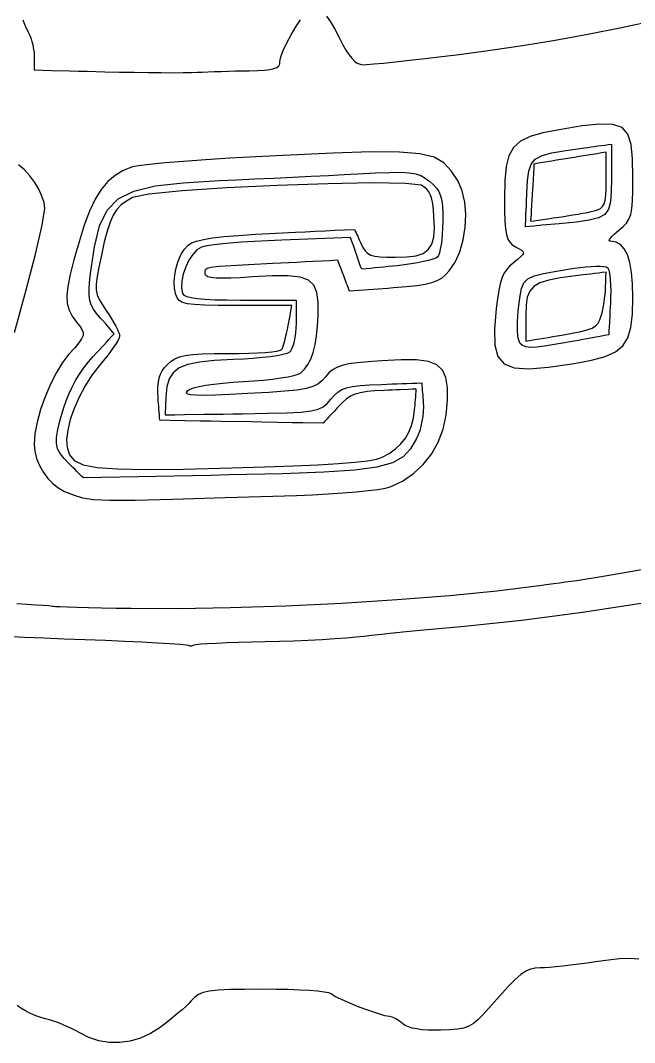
# Model space of a CAD drawing. Extents: x 0.3 to 13.7, y 0.1 to 13.4.
# Drawn here: x 6.66 to 7.937, y 0.111 to 2.237 of the extents above; entities that cross this region are included whole.
import ezdxf

# ---------------------------------------------------------------- set-up
doc = ezdxf.new("R2010")
doc.units = 0
doc.layers.get('0').update_dxf_attribs({"linetype": 'CONTINUOUS'})

msp = doc.modelspace()

# ---------------------------------------------------------------- linework, layer by layer
at = {"color": 0}
for points in [[(6.66542, 2.23817), (6.66737, 2.23307), (6.66954, 2.22781), (6.67182, 2.2226), (6.6741, 2.2175), (6.67638, 2.21278), (6.6786, 2.2085), (6.68067, 2.20404), (6.68261, 2.19883), (6.68435, 2.19299), (6.68587, 2.18674), (6.68712, 2.18033), (6.6881, 2.17383), (6.68869, 2.16754), (6.68892, 2.16162), (6.68892, 2.134), (6.70731, 2.13357), (6.72569, 2.13303), (6.76247, 2.13222), (6.78093, 2.13178), (6.79932, 2.13129), (6.8361, 2.13043), (6.8666, 2.12978), (6.89681, 2.12924), (6.92589, 2.12885), (6.95313, 2.12858), (6.97775, 2.12842), (6.99892, 2.12858), (7.01585, 2.12885), (7.02778, 2.12924), (7.03803, 2.12978), (7.05007, 2.13026), (7.06353, 2.13069), (7.07796, 2.13118), (7.09283, 2.13163), (7.10781, 2.132), (7.1224, 2.13226), (7.13613, 2.13243), (7.13613, 2.13243), (7.1536, 2.13292), (7.16775, 2.13363), (7.17888, 2.13499), (7.18728, 2.13678), (7.19331, 2.13926), (7.19721, 2.14247), (7.19937, 2.14649), (7.19997, 2.15147), (7.20182, 2.16108), (7.20682, 2.17449), (7.21414, 2.19032), (7.2231, 2.20708), (7.23292, 2.22364), (7.24274, 2.23833)], [(7.2966, 2.24576), (7.3049, 2.23394), (7.31386, 2.21864), (7.32346, 2.19988), (7.33024, 2.18664), (7.33669, 2.17529), (7.34293, 2.1659), (7.34896, 2.15831), (7.35488, 2.15246), (7.36068, 2.14833), (7.36643, 2.14589), (7.37224, 2.14501), (7.38032, 2.1454), (7.39486, 2.1466), (7.4151, 2.14854), (7.44015, 2.15115), (7.46918, 2.15435), (7.50146, 2.15804), (7.53608, 2.16211), (7.57221, 2.16644), (7.63781, 2.17507), (7.70421, 2.185), (7.7716, 2.19613), (7.84011, 2.20871), (7.90983, 2.2226), (7.9809, 2.23779)], [(6.64817, 1.58837), (6.67171, 1.67378), (6.69168, 1.75108), (6.70557, 1.81142), (6.71089, 1.84576), (6.70947, 1.85829), (6.70524, 1.8719), (6.69874, 1.88612), (6.69015, 1.90022), (6.68001, 1.91368), (6.66868, 1.92606), (6.65657, 1.93658)], [(8.01579, 1.10721), (7.93235, 1.09136), (7.86307, 1.07905), (7.81668, 1.07183), (7.80496, 1.07031), (7.79292, 1.06874), (7.78093, 1.06706), (7.76926, 1.06559), (7.75836, 1.06413), (7.74849, 1.06277), (7.74007, 1.06158), (7.73335, 1.0606), (7.65044, 1.05018), (7.55246, 1.04058), (7.44379, 1.03201), (7.32867, 1.02479), (7.21149, 1.01904), (7.09651, 1.01525), (6.98822, 1.01329), (6.89079, 1.01378), (6.85878, 1.01438), (6.82883, 1.01497), (6.8016, 1.01568), (6.77778, 1.01628), (6.75803, 1.01687), (6.743, 1.01731), (6.73335, 1.0178), (6.72971, 1.01818), (6.72971, 1.01818), (6.72683, 1.01861), (6.71929, 1.01931), (6.70768, 1.02018), (6.69243, 1.02127), (6.6741, 1.02252), (6.65315, 1.02382)], [(6.63226, 0.956381), (6.669, 0.954807), (6.70899, 0.953071), (6.75114, 0.951335), (6.79443, 0.949707), (6.83692, 0.948025), (6.87674, 0.946235), (6.91303, 0.944553), (6.94482, 0.942871), (6.97131, 0.941297), (6.99154, 0.939887), (7.00472, 0.938747), (7.00988, 0.937771), (7.0109, 0.937121), (7.01215, 0.936632), (7.01351, 0.936415), (7.01503, 0.936415), (7.0166, 0.936578), (7.01824, 0.937011), (7.01986, 0.937608), (7.02138, 0.938422), (7.02567, 0.939344), (7.03521, 0.940321), (7.04943, 0.941297), (7.06771, 0.942275), (7.08942, 0.943197), (7.11399, 0.944065), (7.14074, 0.944824), (7.16911, 0.945475), (7.16917, 0.945421), (7.16917, 0.945421), (7.19874, 0.946126), (7.22885, 0.947157), (7.25868, 0.948406), (7.28743, 0.949815), (7.31418, 0.951443), (7.33817, 0.953071), (7.35851, 0.954915), (7.37435, 0.956651), (7.39025, 0.958658), (7.41081, 0.960992), (7.43511, 0.963596), (7.46235, 0.966363), (7.49164, 0.969239), (7.52214, 0.972114), (7.553, 0.974935), (7.58333, 0.977593), (7.7029, 0.989746), (7.82904, 1.00629), (7.95996, 1.02691)], [(7.94581, 0.285101), (7.92637, 0.286079), (7.90588, 0.285211), (7.88282, 0.282878), (7.85553, 0.279081), (7.83817, 0.276531), (7.82081, 0.274197), (7.80382, 0.272081), (7.78771, 0.270182), (7.773, 0.268718), (7.7601, 0.267578), (7.74951, 0.266872), (7.74164, 0.266601), (7.73068, 0.266114), (7.72076, 0.26416), (7.71104, 0.260038), (7.70057, 0.253093), (7.68853, 0.242567), (7.67399, 0.22781), (7.65614, 0.208171), (7.634, 0.182835), (7.6219, 0.169325), (7.61149, 0.1588), (7.60189, 0.150933), (7.59218, 0.145344), (7.58143, 0.141547), (7.56879, 0.139214), (7.55328, 0.137804), (7.53401, 0.137044), (7.52001, 0.136882), (7.50694, 0.137261), (7.49501, 0.138184), (7.48421, 0.139649), (7.47478, 0.141547), (7.46679, 0.143989), (7.46035, 0.14681), (7.45557, 0.150119), (7.45199, 0.153157), (7.44819, 0.155979), (7.44433, 0.158475), (7.44054, 0.160807), (7.43685, 0.162706), (7.43338, 0.164117), (7.43033, 0.165093), (7.42779, 0.165419), (7.41803, 0.167156), (7.4031, 0.17155), (7.38476, 0.177789), (7.36486, 0.185113), (7.34517, 0.193087), (7.32764, 0.200738), (7.31401, 0.207519), (7.3061, 0.212565), (7.30132, 0.214518), (7.29178, 0.216363), (7.27806, 0.21799), (7.26064, 0.219401), (7.24018, 0.220594), (7.21724, 0.221463), (7.19239, 0.22206), (7.16618, 0.222168), (7.12651, 0.222114), (7.09543, 0.221571), (7.07161, 0.220432), (7.05376, 0.218479), (7.04053, 0.215494), (7.03065, 0.211317), (7.02279, 0.205675), (7.01563, 0.198406), (7.01047, 0.192925), (7.00396, 0.186632), (6.99636, 0.179633), (6.9879, 0.172254), (6.97889, 0.164606), (6.96962, 0.15701), (6.96024, 0.149685), (6.95111, 0.14285), (6.93104, 0.130154), (6.91004, 0.120714), (6.88851, 0.114421), (6.8666, 0.111437), (6.84472, 0.111599), (6.82319, 0.115126), (6.80231, 0.121962), (6.78239, 0.132107), (6.78239, 0.132107), (6.77479, 0.136447), (6.76633, 0.140842), (6.75722, 0.145074), (6.74778, 0.149143), (6.73833, 0.152832), (6.72917, 0.156088), (6.72054, 0.1588), (6.71268, 0.160807), (6.70497, 0.162869), (6.69656, 0.165799), (6.68772, 0.169379), (6.67876, 0.173557), (6.66992, 0.178222), (6.66151, 0.183214), (6.65375, 0.188368)]]:
    msp.add_lwpolyline(points, dxfattribs=at)
for points in [[(7.81131, 1.52382), (7.8475, 1.53054), (7.87582, 1.53814), (7.89725, 1.54775), (7.91271, 1.56028), (7.92313, 1.57682), (7.92942, 1.59831), (7.93251, 1.62603), (7.93332, 1.66075), (7.93267, 1.68901), (7.93056, 1.71317), (7.92708, 1.73335), (7.9221, 1.74963), (7.91558, 1.7621), (7.90756, 1.77089), (7.89789, 1.7761), (7.88661, 1.77772), (7.88482, 1.77826), (7.88433, 1.77962), (7.88504, 1.78174), (7.88683, 1.78456), (7.88976, 1.78797), (7.89361, 1.79189), (7.89844, 1.79622), (7.90408, 1.80083), (7.91308, 1.80838), (7.92008, 1.81565), (7.92524, 1.82368), (7.92888, 1.83344), (7.93121, 1.84592), (7.93257, 1.86214), (7.93321, 1.88303), (7.93332, 1.90967), (7.93267, 1.94937), (7.92974, 1.97933), (7.92301, 2.00054), (7.91097, 2.01406), (7.89214, 2.02072), (7.86507, 2.0216), (7.82818, 2.01758), (7.78011, 2.00976), (7.74621, 2.00304), (7.71972, 1.99544), (7.69976, 1.98579), (7.68544, 1.97293), (7.67589, 1.95574), (7.67019, 1.93311), (7.66738, 1.90386), (7.66667, 1.86708), (7.66683, 1.84076), (7.66743, 1.81993), (7.66857, 1.80376), (7.67051, 1.79156), (7.67344, 1.78233), (7.67746, 1.77567), (7.68272, 1.77056), (7.68951, 1.76639), (7.69689, 1.76232), (7.7021, 1.759), (7.70508, 1.75597), (7.70578, 1.75288), (7.70421, 1.7494), (7.70019, 1.74511), (7.69374, 1.73964), (7.68479, 1.73253), (7.67714, 1.72586), (7.67079, 1.71864), (7.66553, 1.71044), (7.66118, 1.70074), (7.65756, 1.68918), (7.65451, 1.67518), (7.65192, 1.65821), (7.64947, 1.63792), (7.64594, 1.595), (7.6466, 1.56207), (7.65267, 1.53831), (7.66558, 1.52274), (7.68658, 1.51438), (7.71696, 1.51243), (7.75814, 1.5159), (7.81131, 1.52382)], [(7.71332, 1.87815), (7.71474, 1.90419), (7.71712, 1.92389), (7.72194, 1.93832), (7.73058, 1.94874), (7.74457, 1.95617), (7.76525, 1.96175), (7.79417, 1.96674), (7.83268, 1.97217), (7.83974, 1.97314), (7.84674, 1.97407), (7.85379, 1.97504), (7.86079, 1.97601), (7.86783, 1.977), (7.87483, 1.97792), (7.88189, 1.97894), (7.88889, 1.97987), (7.88889, 1.90782), (7.88867, 1.88037), (7.88715, 1.8596), (7.88308, 1.8444), (7.87522, 1.83371), (7.86225, 1.8265), (7.84289, 1.82156), (7.81597, 1.81787), (7.78011, 1.81435), (7.77138, 1.81353), (7.75379, 1.81185), (7.74507, 1.81108), (7.72749, 1.80946), (7.71875, 1.8086), (7.70996, 1.80778), (7.71083, 1.82536), (7.71121, 1.83415), (7.71164, 1.84299), (7.71208, 1.85178), (7.71246, 1.86051), (7.71332, 1.87815)], [(7.23432, 1.2494), (7.26753, 1.25076), (7.29981, 1.2525), (7.33035, 1.2545), (7.35829, 1.25684), (7.38292, 1.25922), (7.40343, 1.26183), (7.41894, 1.26438), (7.42876, 1.26704), (7.45449, 1.27913), (7.47754, 1.29471), (7.49761, 1.31358), (7.51465, 1.33539), (7.52843, 1.35992), (7.53879, 1.38694), (7.54546, 1.41601), (7.54839, 1.44706), (7.54813, 1.47358), (7.54492, 1.49436), (7.53787, 1.50982), (7.52599, 1.52078), (7.50836, 1.52761), (7.48394, 1.53093), (7.45182, 1.53131), (7.41114, 1.52929), (7.38314, 1.52729), (7.36068, 1.52512), (7.34293, 1.52262), (7.32904, 1.51947), (7.31808, 1.51551), (7.30925, 1.51036), (7.30165, 1.5039), (7.29443, 1.49588), (7.28689, 1.48736), (7.27869, 1.48068), (7.26844, 1.47553), (7.25461, 1.47157), (7.23568, 1.46843), (7.21013, 1.46576), (7.17654, 1.46337), (7.13336, 1.46089), (7.09592, 1.45882), (7.06586, 1.45768), (7.04249, 1.45714), (7.02528, 1.45747), (7.01378, 1.45856), (7.00732, 1.46044), (7.00543, 1.46317), (7.00743, 1.46679), (7.01215, 1.46978), (7.02035, 1.47271), (7.03174, 1.47558), (7.0459, 1.47825), (7.06256, 1.48068), (7.08138, 1.48286), (7.102, 1.48469), (7.12414, 1.48606), (7.14524, 1.48753), (7.16558, 1.48926), (7.18457, 1.49126), (7.20176, 1.4936), (7.21664, 1.4961), (7.22879, 1.49864), (7.23768, 1.50125), (7.24283, 1.50379), (7.25076, 1.5115), (7.25771, 1.52121), (7.26372, 1.53293), (7.26872, 1.54682), (7.27279, 1.56282), (7.27587, 1.58094), (7.2781, 1.6014), (7.2794, 1.62408), (7.27946, 1.65082), (7.27681, 1.6715), (7.27035, 1.68674), (7.259, 1.69721), (7.24164, 1.7035), (7.21718, 1.70622), (7.18457, 1.70611), (7.14264, 1.70361), (7.11817, 1.7021), (7.0975, 1.70117), (7.08057, 1.7009), (7.06706, 1.70128), (7.05692, 1.70231), (7.04986, 1.704), (7.04579, 1.70638), (7.04443, 1.70942), (7.04417, 1.7149), (7.04482, 1.71892), (7.04844, 1.72185), (7.05713, 1.72401), (7.07303, 1.72581), (7.09819, 1.72749), (7.13471, 1.72944), (7.18474, 1.73199), (7.20161, 1.73286), (7.21843, 1.73372), (7.23529, 1.7346), (7.25211, 1.73546), (7.26899, 1.73633), (7.30263, 1.73807), (7.3195, 1.73893), (7.32101, 1.73486), (7.32254, 1.73085), (7.3271, 1.71881), (7.32861, 1.71468), (7.33165, 1.70671), (7.33317, 1.70264), (7.33772, 1.6906), (7.33925, 1.68653), (7.34229, 1.6785), (7.34375, 1.67449), (7.42426, 1.6805), (7.43576, 1.68137), (7.46272, 1.68365), (7.48454, 1.68599), (7.50196, 1.68864), (7.51585, 1.692), (7.52696, 1.69613), (7.53614, 1.70133), (7.54422, 1.7079), (7.55192, 1.71604), (7.56424, 1.73406), (7.57394, 1.75603), (7.58083, 1.78082), (7.5849, 1.80707), (7.58599, 1.83361), (7.58399, 1.85921), (7.57872, 1.88249), (7.5701, 1.90246), (7.5561, 1.92453), (7.54075, 1.94108), (7.52012, 1.95269), (7.49056, 1.95996), (7.44824, 1.96338), (7.38932, 1.9636), (7.31006, 1.9611), (7.2066, 1.95649), (7.14985, 1.95361), (7.0956, 1.95053), (7.04508, 1.94726), (6.99957, 1.94401), (6.96035, 1.94081), (6.92871, 1.93778), (6.90593, 1.93494), (6.89328, 1.93251), (6.87418, 1.92497), (6.85726, 1.91488), (6.84207, 1.90192), (6.8284, 1.88547), (6.81592, 1.86507), (6.80425, 1.8405), (6.79318, 1.81114), (6.78233, 1.77653), (6.77171, 1.73893), (6.76394, 1.70839), (6.75911, 1.68392), (6.75711, 1.66417), (6.75792, 1.64806), (6.76144, 1.63444), (6.76774, 1.62201), (6.77669, 1.60975), (6.78358, 1.60107), (6.78831, 1.59403), (6.79069, 1.58789), (6.79053, 1.58182), (6.78771, 1.57508), (6.78196, 1.56689), (6.77322, 1.55647), (6.76118, 1.54308), (6.74799, 1.52599), (6.73508, 1.50478), (6.72288, 1.48053), (6.71186, 1.45449), (6.70247, 1.42785), (6.69526, 1.40181), (6.69054, 1.37744), (6.68892, 1.35612), (6.69026, 1.34125), (6.69412, 1.32617), (6.70014, 1.31131), (6.70806, 1.29725), (6.71756, 1.28434), (6.72831, 1.27306), (6.73996, 1.26411), (6.75228, 1.25776), (6.77192, 1.25005), (6.78971, 1.24441), (6.81233, 1.24089), (6.84657, 1.2392), (6.89919, 1.23937), (6.97683, 1.24121), (7.08632, 1.24463), (7.23432, 1.2494)], [(7.85275, 1.84093), (7.86014, 1.8431), (7.86594, 1.84597), (7.87033, 1.84999), (7.87354, 1.85574), (7.87565, 1.86361), (7.87696, 1.87414), (7.87761, 1.88769), (7.87776, 1.90494), (7.87776, 1.96294), (7.86838, 1.96149), (7.85906, 1.95996), (7.84967, 1.95839), (7.8215, 1.95383), (7.81218, 1.95231), (7.80279, 1.95074), (7.77463, 1.94613), (7.76531, 1.94461), (7.73714, 1.94006), (7.72775, 1.93847), (7.72737, 1.93104), (7.72521, 1.89387), (7.72483, 1.88644), (7.72222, 1.84185), (7.72185, 1.83442), (7.72097, 1.81956), (7.72765, 1.82047), (7.76101, 1.82536), (7.76768, 1.82628), (7.77436, 1.82726), (7.7856, 1.82894), (7.7971, 1.83074), (7.80849, 1.83257), (7.81944, 1.83442), (7.82969, 1.83621), (7.83886, 1.83794), (7.84668, 1.83957), (7.85275, 1.84093)], [(6.76226, 1.31451), (6.75114, 1.32612), (6.74294, 1.33632), (6.73768, 1.3463), (6.73519, 1.35715), (6.73535, 1.37001), (6.73807, 1.38607), (6.74328, 1.40647), (6.75076, 1.4324), (6.75537, 1.44613), (6.76101, 1.46018), (6.76768, 1.47418), (6.77518, 1.48801), (6.78342, 1.50151), (6.79237, 1.51454), (6.80181, 1.52686), (6.81179, 1.53836), (6.81722, 1.54428), (6.82269, 1.55018), (6.83356, 1.56201), (6.83903, 1.56793), (6.84446, 1.57383), (6.84993, 1.57975), (6.85536, 1.58561), (6.84125, 1.60172), (6.83772, 1.60579), (6.83068, 1.61382), (6.8271, 1.61783), (6.81863, 1.62788), (6.81218, 1.63688), (6.80757, 1.64556), (6.80464, 1.65468), (6.80317, 1.66499), (6.80306, 1.67731), (6.8041, 1.69233), (6.8061, 1.71089), (6.81407, 1.76644), (6.82476, 1.80974), (6.84039, 1.84233), (6.86333, 1.866), (6.89589, 1.88232), (6.94038, 1.89301), (6.99903, 1.89968), (7.07422, 1.90403), (7.10975, 1.9056), (7.14779, 1.90733), (7.18707, 1.90924), (7.2264, 1.91114), (7.26465, 1.91303), (7.30067, 1.91488), (7.33317, 1.91656), (7.36111, 1.91808), (7.39865, 1.92003), (7.42822, 1.92117), (7.45107, 1.92122), (7.46858, 1.92025), (7.48199, 1.91803), (7.49268, 1.91428), (7.50196, 1.90913), (7.51113, 1.90229), (7.51915, 1.89524), (7.52544, 1.8884), (7.53033, 1.88103), (7.53381, 1.87261), (7.53618, 1.86268), (7.5376, 1.85058), (7.53825, 1.83572), (7.53831, 1.8176), (7.53797, 1.8049), (7.53722, 1.79269), (7.53618, 1.78114), (7.53478, 1.77067), (7.53315, 1.7615), (7.53131, 1.75396), (7.52929, 1.74838), (7.52718, 1.74501), (7.52354, 1.74274), (7.51731, 1.74035), (7.50874, 1.73779), (7.49815, 1.7354), (7.486, 1.73301), (7.47254, 1.73074), (7.45817, 1.72874), (7.44325, 1.727), (7.43403, 1.72607), (7.42486, 1.7251), (7.41569, 1.72418), (7.39735, 1.72233), (7.38813, 1.7214), (7.37896, 1.72043), (7.36979, 1.71951), (7.36833, 1.72364), (7.36692, 1.72775), (7.36546, 1.73188), (7.36404, 1.73606), (7.36257, 1.74013), (7.36117, 1.74431), (7.35969, 1.74843), (7.35829, 1.75256), (7.35682, 1.75667), (7.35542, 1.76079), (7.35394, 1.76497), (7.35254, 1.76904), (7.34961, 1.77735), (7.34819, 1.78147), (7.34674, 1.7856), (7.31104, 1.78429), (7.29318, 1.78353), (7.27533, 1.78293), (7.25749, 1.78222), (7.23964, 1.78157), (7.22179, 1.78088), (7.20394, 1.78022), (7.17475, 1.77892), (7.14654, 1.7774), (7.12001, 1.77567), (7.09586, 1.77365), (7.07471, 1.77171), (7.05735, 1.76958), (7.04438, 1.76764), (7.03651, 1.76568), (7.02735, 1.75999), (7.01861, 1.75054), (7.01069, 1.73833), (7.00401, 1.72433), (6.99892, 1.70942), (6.99588, 1.69472), (6.99522, 1.68104), (6.9974, 1.66949), (7.00022, 1.66601), (7.00613, 1.66314), (7.01535, 1.66075), (7.0281, 1.65881), (7.04449, 1.65733), (7.06478, 1.65636), (7.08919, 1.65576), (7.11783, 1.6556), (7.23335, 1.6556), (7.23335, 1.60693), (7.23301, 1.59694), (7.23226, 1.58718), (7.23096, 1.57785), (7.22928, 1.56928), (7.22721, 1.56164), (7.22483, 1.55518), (7.22222, 1.55024), (7.21946, 1.54693), (7.21457, 1.54454), (7.20594, 1.54215), (7.19412, 1.53988), (7.17958, 1.53776), (7.16271, 1.53581), (7.14399, 1.53407), (7.12403, 1.53271), (7.10314, 1.53168), (7.06396, 1.52963), (7.03276, 1.52636), (7.00863, 1.52132), (6.99067, 1.51426), (6.97803, 1.50444), (6.96972, 1.49154), (6.965, 1.47493), (6.96289, 1.45421), (6.96268, 1.44949), (6.96224, 1.44015), (6.96203, 1.43544), (6.96181, 1.43078), (6.96153, 1.42606), (6.9611, 1.41672), (6.98122, 1.41699), (7.00142, 1.41732), (7.04167, 1.41797), (7.06179, 1.41824), (7.08192, 1.41857), (7.10211, 1.41889), (7.12224, 1.41917), (7.17432, 1.42008), (7.21408, 1.42117), (7.2436, 1.42269), (7.26471, 1.42507), (7.27951, 1.42865), (7.28999, 1.43365), (7.29807, 1.44054), (7.30578, 1.44949), (7.31299, 1.45774), (7.32032, 1.46431), (7.32856, 1.46929), (7.33849, 1.47314), (7.35092, 1.47586), (7.36669, 1.47786), (7.38656, 1.47922), (7.41135, 1.48025), (7.42171, 1.48068), (7.43212, 1.48107), (7.44249, 1.48139), (7.4529, 1.48182), (7.46326, 1.48221), (7.47368, 1.48258), (7.48406, 1.48296), (7.49447, 1.48335), (7.49485, 1.47825), (7.49528, 1.4731), (7.49571, 1.46799), (7.49615, 1.46283), (7.49658, 1.45768), (7.49701, 1.45253), (7.49744, 1.44749), (7.49783, 1.44233), (7.49815, 1.43338), (7.49778, 1.42378), (7.49675, 1.41368), (7.49511, 1.40349), (7.49294, 1.39344), (7.49029, 1.3839), (7.48719, 1.37516), (7.48378, 1.36746), (7.47114, 1.34598), (7.45574, 1.32943), (7.43381, 1.317), (7.40153, 1.30805), (7.35525, 1.30176), (7.29107, 1.29736), (7.20535, 1.29432), (7.09418, 1.29177), (7.05632, 1.29102), (7.01844, 1.2902), (6.94271, 1.28868), (6.90483, 1.28787), (6.8291, 1.28635), (6.79124, 1.28554), (6.7876, 1.28917), (6.78401, 1.29275), (6.78039, 1.29639), (6.77675, 1.30002), (6.77317, 1.30366), (6.76953, 1.30724), (6.76226, 1.31451)], [(7.41114, 1.32802), (7.42665, 1.33675), (7.44, 1.34641), (7.45128, 1.35688), (7.46061, 1.36838), (7.46799, 1.38102), (7.47364, 1.39492), (7.47749, 1.41015), (7.47976, 1.42697), (7.48062, 1.43782), (7.48107, 1.44325), (7.48156, 1.44874), (7.48199, 1.45421), (7.48242, 1.45964), (7.48292, 1.46511), (7.48335, 1.47054), (7.47499, 1.47021), (7.46669, 1.46983), (7.44997, 1.46918), (7.44168, 1.46881), (7.43332, 1.46847), (7.42503, 1.4681), (7.41667, 1.46778), (7.39697, 1.46674), (7.38081, 1.46522), (7.36751, 1.46294), (7.35639, 1.45979), (7.34674, 1.45535), (7.33783, 1.44943), (7.3291, 1.44185), (7.31982, 1.43224), (7.31603, 1.42811), (7.31222, 1.42404), (7.30849, 1.41992), (7.30469, 1.41585), (7.30094, 1.41174), (7.29715, 1.40761), (7.2934, 1.40354), (7.28961, 1.39942), (7.24718, 1.40018), (7.22592, 1.40056), (7.16228, 1.40169), (7.141, 1.40207), (7.07736, 1.40321), (7.05615, 1.40365), (7.03489, 1.40403), (6.97125, 1.40517), (6.94997, 1.40554), (6.9496, 1.41135), (6.94917, 1.41715), (6.94829, 1.42876), (6.94786, 1.43468), (6.94749, 1.44049), (6.94706, 1.44635), (6.94661, 1.45215), (6.94601, 1.46451), (6.94613, 1.47542), (6.9471, 1.48508), (6.94889, 1.49354), (6.95167, 1.50131), (6.95535, 1.5084), (6.96018, 1.51503), (6.96604, 1.5216), (6.97353, 1.52826), (6.98156, 1.53347), (6.99115, 1.53754), (7.00319, 1.54042), (7.01861, 1.54243), (7.03819, 1.54362), (7.06299, 1.54428), (7.09381, 1.54443), (7.11496, 1.54454), (7.13493, 1.54508), (7.15321, 1.54585), (7.16938, 1.54682), (7.183, 1.54812), (7.19358, 1.54953), (7.20068, 1.55117), (7.20389, 1.55285), (7.20508, 1.55539), (7.20654, 1.55935), (7.20811, 1.56467), (7.20985, 1.57096), (7.21164, 1.57818), (7.21343, 1.58599), (7.21522, 1.59424), (7.2169, 1.60281), (7.22081, 1.62364), (7.22179, 1.62879), (7.22472, 1.64442), (7.10753, 1.64442), (7.0715, 1.64453), (7.04357, 1.64501), (7.02257, 1.64606), (7.00743, 1.64789), (6.99701, 1.65072), (6.99029, 1.65468), (6.98606, 1.66), (6.98324, 1.66689), (6.98063, 1.67936), (6.97993, 1.69319), (6.98112, 1.70785), (6.98394, 1.72254), (6.98828, 1.73665), (6.99403, 1.74972), (7.00097, 1.76096), (7.00896, 1.76992), (7.01585, 1.77425), (7.02632, 1.77815), (7.0409, 1.78162), (7.06, 1.78467), (7.08415, 1.78749), (7.11376, 1.79004), (7.14936, 1.79237), (7.19129, 1.79465), (7.23221, 1.7966), (7.25261, 1.79764), (7.27306, 1.79856), (7.29351, 1.79964), (7.31396, 1.80063), (7.33436, 1.80165), (7.35482, 1.80257), (7.3565, 1.79899), (7.35812, 1.79536), (7.35981, 1.79172), (7.36143, 1.78808), (7.36313, 1.78444), (7.36475, 1.78082), (7.36811, 1.77354), (7.37244, 1.76481), (7.37696, 1.75803), (7.38217, 1.75282), (7.38872, 1.74924), (7.39714, 1.74681), (7.40804, 1.74528), (7.42188, 1.74462), (7.43929, 1.74442), (7.46354, 1.74517), (7.48275, 1.74778), (7.4975, 1.75271), (7.50825, 1.76047), (7.5154, 1.77154), (7.51942, 1.78635), (7.52083, 1.8055), (7.52007, 1.82937), (7.51893, 1.84353), (7.51731, 1.85547), (7.51525, 1.8655), (7.51247, 1.87375), (7.50906, 1.88058), (7.50489, 1.88612), (7.49978, 1.89057), (7.49376, 1.89415), (7.46067, 1.89806), (7.39182, 1.89903), (7.29921, 1.89746), (7.19456, 1.89387), (7.08979, 1.88878), (6.99681, 1.88265), (6.92746, 1.87592), (6.89356, 1.86914), (6.88064, 1.86154), (6.86996, 1.85331), (6.861, 1.84369), (6.8534, 1.83197), (6.84679, 1.81739), (6.84071, 1.79915), (6.83479, 1.77669), (6.82861, 1.74914), (6.8234, 1.7239), (6.81976, 1.70437), (6.81793, 1.68918), (6.81799, 1.67703), (6.82004, 1.66661), (6.82422, 1.65668), (6.83068, 1.64578), (6.83951, 1.63271), (6.84494, 1.62451), (6.85004, 1.61637), (6.85465, 1.60851), (6.85867, 1.60112), (6.86203, 1.5944), (6.86453, 1.5886), (6.8661, 1.58388), (6.86664, 1.58063), (6.86578, 1.5771), (6.86328, 1.57183), (6.85938, 1.56515), (6.85417, 1.55724), (6.84788, 1.54839), (6.8406, 1.5389), (6.83263, 1.52886), (6.82406, 1.51878), (6.80875, 1.49908), (6.79476, 1.47721), (6.78239, 1.45394), (6.77203, 1.43028), (6.764, 1.40707), (6.75863, 1.38515), (6.75629, 1.36545), (6.75738, 1.3488), (6.76232, 1.3335), (6.77246, 1.32167), (6.79064, 1.31321), (6.81961, 1.30751), (6.86219, 1.30431), (6.92128, 1.30333), (6.99957, 1.3042), (7.09999, 1.30648), (7.1684, 1.30838), (7.22797, 1.3106), (7.27886, 1.31293), (7.32135, 1.31548), (7.35558, 1.3182), (7.38183, 1.32123), (7.40028, 1.32449), (7.41114, 1.32802)], [(7.69612, 1.57189), (7.69499, 1.57633), (7.69422, 1.58268), (7.69374, 1.5906), (7.69362, 1.59988), (7.69385, 1.61019), (7.69439, 1.62125), (7.69532, 1.63271), (7.6965, 1.64432), (7.699, 1.66465), (7.70199, 1.6799), (7.70688, 1.69125), (7.71517, 1.69954), (7.72831, 1.70568), (7.74767, 1.71078), (7.77479, 1.71576), (7.81108, 1.72157), (7.82357, 1.72336), (7.83556, 1.72472), (7.84674, 1.72558), (7.85688, 1.72601), (7.86572, 1.72592), (7.87289, 1.72532), (7.8781, 1.72433), (7.88118, 1.72276), (7.88286, 1.71978), (7.88439, 1.71436), (7.88558, 1.70687), (7.8865, 1.6976), (7.88704, 1.68685), (7.88732, 1.67492), (7.88721, 1.66217), (7.88672, 1.64888), (7.88585, 1.63243), (7.88547, 1.62429), (7.8846, 1.60792), (7.88417, 1.59978), (7.88374, 1.59158), (7.88336, 1.58339), (7.87429, 1.58171), (7.86529, 1.58003), (7.85622, 1.57835), (7.83822, 1.57497), (7.82915, 1.57335), (7.82015, 1.57167), (7.81108, 1.56993), (7.77914, 1.56418), (7.75407, 1.56011), (7.73486, 1.55767), (7.72071, 1.55701), (7.71067, 1.55811), (7.70383, 1.56093), (7.69928, 1.56549), (7.69612, 1.57183), (7.69612, 1.57189)], [(7.86789, 1.6224), (7.86947, 1.62864), (7.87093, 1.63564), (7.87235, 1.64328), (7.87364, 1.65126), (7.87472, 1.65935), (7.87565, 1.66732), (7.87631, 1.67492), (7.87668, 1.68186), (7.87679, 1.68582), (7.87696, 1.68978), (7.87706, 1.69379), (7.87722, 1.69775), (7.87739, 1.70176), (7.8775, 1.70574), (7.87765, 1.70969), (7.87776, 1.71371), (7.86979, 1.71272), (7.86182, 1.71169), (7.85385, 1.71072), (7.84581, 1.70969), (7.83783, 1.70871), (7.82986, 1.70768), (7.81392, 1.70574), (7.78271, 1.70144), (7.75846, 1.69683), (7.7404, 1.69125), (7.72754, 1.68392), (7.71903, 1.6741), (7.71403, 1.66135), (7.71169, 1.64475), (7.7111, 1.62369), (7.7111, 1.57036), (7.72976, 1.5734), (7.73904, 1.57493), (7.74837, 1.57644), (7.75771, 1.57801), (7.76704, 1.57954), (7.77632, 1.581), (7.78564, 1.58257), (7.80761, 1.58638), (7.82503, 1.5899), (7.83849, 1.59353), (7.84864, 1.59744), (7.85607, 1.60206), (7.86133, 1.60753), (7.86507, 1.61421), (7.86789, 1.6224)]]:
    msp.add_lwpolyline(points, close=True, dxfattribs=at)

doc.saveas('drawing.dxf')
